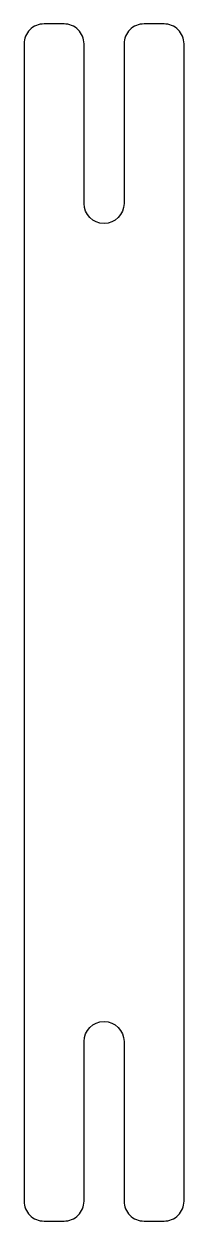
# Model space of a CAD drawing. Header units: millimetres. Extents: x -10 to 10, y -75 to 75.
import ezdxf

# ---------------------------------------------------------------- set-up
doc = ezdxf.new("R2010")
doc.units = ezdxf.units.MM

msp = doc.modelspace()

# ---------------------------------------------------------------- linework, layer by layer
msp.add_lwpolyline([(2.5, -72.5, 0.414214), (5, -75), (7.5, -75, 0.414214), (10, -72.5), (10, 72.5, 0.414214), (7.5, 75), (5, 75, 0.414214), (2.5, 72.5), (2.5, 52.5, -1), (-2.5, 52.5), (-2.5, 72.5, 0.414214), (-5, 75), (-7.5, 75, 0.414214), (-10, 72.5), (-10, -72.5, 0.414214), (-7.5, -75), (-5, -75, 0.414214), (-2.5, -72.5), (-2.5, -52.5, -1), (2.5, -52.5)], format="xyb", close=True)

doc.saveas('drawing.dxf')
